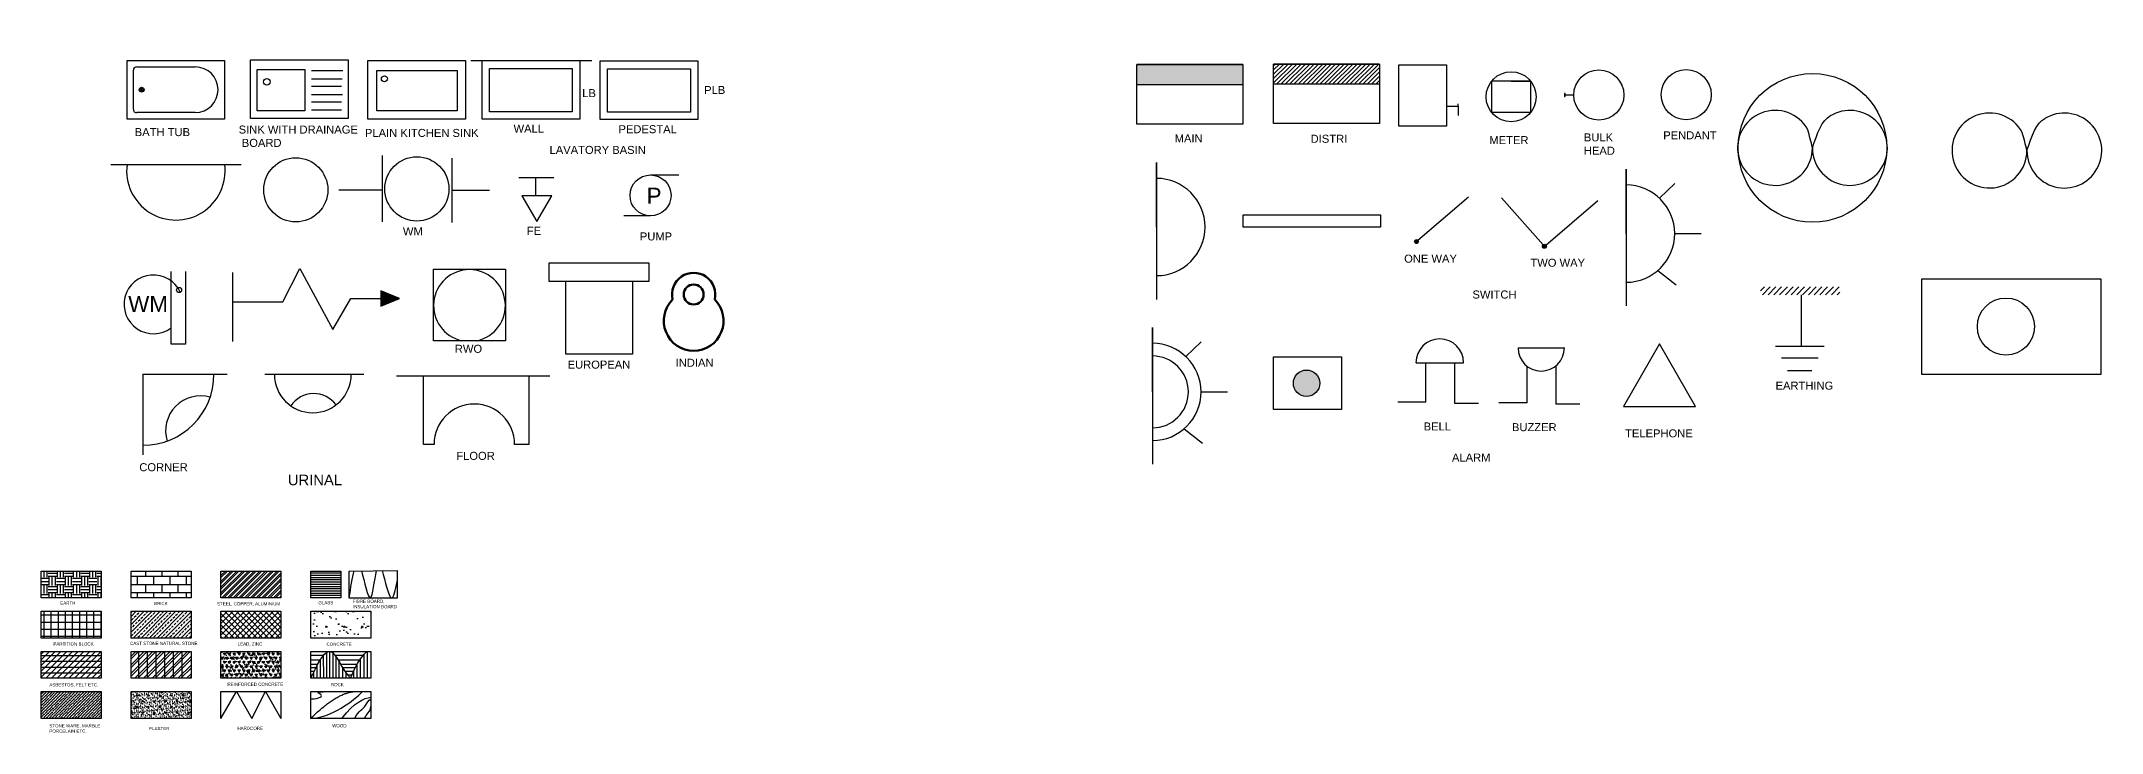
# Model space of a CAD drawing. Header units: millimetres. Extents: x 1287 to 66242, y 1495 to 12287.
# Drawn here: x 1287 to 33483, y 1495 to 12287 of the extents above; entities that cross this region are included whole.
import ezdxf

# ---------------------------------------------------------------- set-up
doc = ezdxf.new("R2010")
doc.units = ezdxf.units.MM
doc.styles.get("Standard").update_dxf_attribs({"font": 'arial.ttf'})

# ---------------------------------------------------------------- blocks, each defined once
blk = doc.blocks.new('Bath Tub - 26 x 60 in.')
for p, q in [((8, -18), (10, -18)), ((9, -17), (9, -19))]:
    blk.add_line(p, q)
blk.add_lwpolyline([(0, -36), (0, 0), (60, 0), (60, -36)], close=True)
for points in [[(4, -30), (4, -6)], [(6, -4), (42, -4)], [(42, -32), (6, -32)]]:
    blk.add_lwpolyline(points)
for radius in [1.5, 1]:
    blk.add_circle((9, -18), radius)
for centre, radius, start, end in [((5.75, -5.75), 1.77, 81.8699, 188.1301), ((42, -18), 14, 270, 90), ((5.75, -30.25), 1.77, 171.8699, 278.1301)]:
    blk.add_arc(centre, radius, start, end)
blk = doc.blocks.new('Ground')
at = {"color": 7}
for p, q in [((-0.1, 0), (0.1, 0)), ((0.075, -0.05), (-0.075, -0.05)), ((-0.05, -0.1), (0.05, -0.1))]:
    blk.add_line(p, q, dxfattribs=at)

msp = doc.modelspace()

# ---------------------------------------------------------------- hatches: boundary and pattern name
h = msp.add_hatch(color=256)
h.dxf.hatch_style = 1
h.paths.add_polyline_path([(20061, 11608), (20061, 11924), (18404, 11924), (18404, 11608)])
h = msp.add_hatch()
h.set_pattern_fill('ANSI31', color=256, scale=15)
h.set_pattern_definition([(45, (4461.34, 0), (-33.67596, 33.67596), [])])
h.paths.add_polyline_path([(22200, 11616), (22200, 11932), (20544, 11932), (20544, 11616)])
h = msp.add_hatch(color=256)
h.dxf.hatch_style = 1
h.paths.add_polyline_path([(25100, 11470), (25091, 11470), (25091, 11423), (25100, 11423)])
h = msp.add_hatch(color=256)
h.dxf.hatch_style = 1
h.paths.add_polyline_path([(22807, 9162, 1), (22745, 9162, 1)])
h = msp.add_hatch(color=256)
h.dxf.hatch_style = 1
h.paths.add_polyline_path([(24805, 9087, 1), (24743, 9087, 1)])
h = msp.add_hatch(color=256)
h.dxf.hatch_style = 1
h.paths.add_polyline_path([(6592, 8392), (6592, 8151), (6888, 8272)])
h = msp.add_hatch()
h.set_pattern_fill('ANSI31', color=256, scale=20)
h.set_pattern_definition([(45, (13496.25, 5321.43), (-44.90128, 44.90128), [])])
h.paths.add_polyline_path([(29390, 8452), (28153, 8452), (28153, 8331), (29390, 8331)])
h = msp.add_hatch(color=256)
h.dxf.hatch_style = 1
h.paths.add_polyline_path([(20852, 6950, 1), (21264, 6950, 1)])
h = msp.add_hatch()
h.set_pattern_fill('EARTH', color=256, scale=20)
h.paths.add_polyline_path([(2224, 4018), (1287, 4018), (1287, 3600), (2224, 3600)])
h = msp.add_hatch()
h.set_pattern_fill('BRICK', color=256, scale=20)
h.paths.add_polyline_path([(3628, 4018), (2692, 4018), (2692, 3600), (3628, 3600)])
h = msp.add_hatch()
h.set_pattern_fill('STEEL', color=256, scale=20)
h.set_pattern_definition([(45, (0, 0), (-44.9013, 44.9013), []), (45, (0, 31.75), (-44.9013, 44.9013), [])])
h.paths.add_polyline_path([(5032, 4018), (4096, 4018), (4096, 3600), (5032, 3600)])
h = msp.add_hatch()
h.set_pattern_fill('_USER', color=256, scale=35, pattern_type=0)
h.set_pattern_definition([(0, (0, 0), (0, 35), [])])
h.paths.add_polyline_path([(5968, 4018), (5500, 4018), (5500, 3600), (5968, 3600)])
h = msp.add_hatch()
h.set_pattern_fill('NET', color=256, scale=35)
h.paths.add_polyline_path([(2224, 3391), (1287, 3391), (1287, 2973), (2224, 2973)])
h = msp.add_hatch()
h.set_pattern_fill('JIS_STN_2.5', color=256, scale=35)
h.paths.add_polyline_path([(3628, 3391), (2692, 3391), (2692, 2973), (3628, 2973)])
h = msp.add_hatch()
h.set_pattern_fill('ANSI37', color=256, scale=20)
h.paths.add_polyline_path([(5032, 3391), (4096, 3391), (4096, 2973), (5032, 2973)])
h = msp.add_hatch()
h.set_pattern_fill('AR-SAND', color=256, scale=5)
h.paths.add_polyline_path([(6436, 3391), (5500, 3391), (5500, 2973), (6436, 2973)])
h = msp.add_hatch()
h.set_pattern_fill('SWAMP', color=256, scale=11)
h.paths.add_polyline_path([(6436, 3391), (5500, 3391), (5500, 2973), (6436, 2973)])
h = msp.add_hatch()
h.set_pattern_fill('ANSI31', color=256, scale=20)
h.paths.add_polyline_path([(2224, 2764), (1287, 2764), (1287, 2347), (2224, 2347)])
h = msp.add_hatch()
h.set_pattern_fill('_USER', color=256, scale=90, pattern_type=0)
h.set_pattern_definition([(0, (0, 0), (0, 90), [])])
h.paths.add_polyline_path([(2224, 2764), (1287, 2764), (1287, 2347), (2224, 2347)])
h = msp.add_hatch()
h.set_pattern_fill('ANSI32', color=256, scale=10)
h.paths.add_polyline_path([(3628, 2764), (2692, 2764), (2692, 2347), (3628, 2347)])
h = msp.add_hatch()
h.set_pattern_fill('AR-SAND', color=256, scale=2)
h.paths.add_polyline_path([(5032, 2764), (4096, 2764), (4096, 2347), (5032, 2347)])
h = msp.add_hatch()
h.set_pattern_fill('TRIANG', color=256, scale=8)
h.paths.add_polyline_path([(5032, 2764), (4096, 2764), (4096, 2347), (5032, 2347)])
h = msp.add_hatch()
h.set_pattern_fill('ANSI36', color=256, scale=10)
h.paths.add_polyline_path([(2224, 2138), (1287, 2138), (1287, 1720), (2224, 1720)])
h = msp.add_hatch()
h.set_pattern_fill('AR-SAND', color=256)
h.paths.add_polyline_path([(3628, 2138), (2692, 2138), (2692, 1720), (3628, 1720)])
h = msp.add_hatch()
h.set_pattern_fill('GRASS', color=256, scale=5)
h.paths.add_polyline_path([(3628, 2138), (2692, 2138), (2692, 1720), (3628, 1720)])

# ---------------------------------------------------------------- linework, layer by layer
for p, q in [((7999, 11988), (9893, 11988)), ((5513, 11833), (6001, 11833)), ((5513, 11701), (5992, 11701)), ((24560, 11663), (23947, 11663)), ((23947, 11663), (23947, 11178)), ((24254, 11663), (24560, 11663)), ((24560, 11178), (24560, 11663)), ((5513, 11584), (5978, 11584)), ((5513, 11457), (5997, 11457)), ((5513, 11340), (5982, 11340)), ((23245, 11273), (23425, 11273)), ((23425, 11273), (23425, 11126)), ((25234, 11448), (25100, 11448)), ((5513, 11218), (5978, 11218)), ((23947, 11178), (24560, 11178)), ((2377, 10363), (4414, 10363)), ((2628, 10363), (4156, 10363)), ((6614, 10502), (6614, 9469)), ((7705, 10462), (7705, 9457)), ((18713, 9388), (18713, 10395)), ((18713, 10395), (18713, 8259)), ((8749, 10159), (9297, 10159)), ((9018, 9876), (9018, 10159)), ((10808, 10200), (11250, 10200)), ((26052, 9285), (26052, 10292)), ((26052, 10292), (26052, 8156)), ((26572, 9838), (26814, 10068)), ((6614, 9963), (5939, 9963)), ((7705, 9963), (8292, 9963)), ((22799, 9182), (23586, 9859)), ((24753, 9110), (24102, 9844)), ((24797, 9107), (25607, 9804)), ((10808, 9561), (10389, 9561)), ((26811, 9285), (27225, 9285)), ((3316, 7562), (3316, 8695)), ((3543, 8695), (3543, 7562)), ((5061, 8221), (5327, 8739)), ((5327, 8739), (5846, 7791)), ((7418, 8730), (8540, 8730)), ((7418, 7613), (7418, 8730)), ((8540, 8730), (8540, 7613)), ((26547, 8710), (26834, 8485)), ((4277, 8676), (4277, 7602)), ((4277, 8221), (5061, 8221)), ((5846, 7791), (6124, 8272)), ((6124, 8272), (6592, 8272)), ((28789, 7531), (28789, 8331)), ((18650, 6815), (18650, 7822)), ((18650, 7822), (18650, 5685)), ((3543, 7562), (3316, 7562)), ((8540, 7613), (7418, 7613)), ((19170, 7367), (19411, 7598)), ((24363, 7501), (25087, 7501)), ((2877, 7090), (4192, 7090)), ((2877, 7090), (2877, 5833)), ((4784, 7090), (6326, 7090)), ((22769, 7270), (23512, 7270)), ((22921, 7270), (23372, 7270)), ((22921, 6657), (22921, 7270)), ((23372, 7270), (23372, 6641)), ((24503, 6645), (24503, 7215)), ((24955, 7221), (24955, 6629)), ((6837, 7066), (9232, 7066)), ((19409, 6815), (19823, 6815)), ((22921, 6657), (22483, 6657)), ((23372, 6641), (23744, 6641)), ((24503, 6645), (24065, 6645)), ((24955, 6629), (25326, 6629)), ((19145, 6239), (19432, 6014)), ((2692, 2764), (3628, 2764)), ((2692, 2347), (2692, 2764)), ((2692, 2764), (2943, 2764)), ((2808, 2764), (2808, 2347)), ((2943, 2764), (2943, 2347)), ((2943, 2764), (3078, 2764)), ((3078, 2764), (3078, 2347)), ((3213, 2764), (3213, 2347)), ((3348, 2764), (3348, 2347)), ((3485, 2764), (3485, 2347)), ((3628, 2764), (3628, 2347)), ((5500, 2706), (5699, 2706)), ((5500, 2634), (5649, 2634)), ((5653, 2347), (5649, 2634)), ((5703, 2347), (5699, 2706)), ((5749, 2347), (5749, 2752)), ((5799, 2347), (5799, 2764)), ((5851, 2347), (5851, 2736)), ((5877, 2706), (6319, 2706)), ((5898, 2347), (5898, 2676)), ((5925, 2634), (6265, 2634)), ((5945, 2347), (5945, 2602)), ((6276, 2347), (6276, 2651)), ((6334, 2347), (6334, 2723)), ((6388, 2347), (6388, 2764)), ((3628, 2347), (2692, 2347)), ((5500, 2568), (5610, 2568)), ((5500, 2516), (5583, 2516)), ((5500, 2454), (5552, 2454)), ((5500, 2401), (5526, 2401)), ((5549, 2347), (5549, 2448)), ((5597, 2347), (5597, 2543)), ((5964, 2568), (6225, 2568)), ((5995, 2516), (6198, 2516)), ((5999, 2347), (5999, 2509)), ((6034, 2454), (6168, 2454)), ((6050, 2347), (6050, 2431)), ((6072, 2401), (6144, 2401)), ((6173, 2347), (6173, 2464)), ((6225, 2347), (6225, 2568)), ((4096, 1720), (4338, 2138)), ((4338, 2138), (4579, 1720)), ((4579, 1720), (4790, 2138)), ((4790, 2138), (5032, 1720))]:
    msp.add_line(p, q)
for points in [[(4559, 11082), (4559, 11996), (6083, 11996), (6083, 11082)], [(6391, 11072), (6391, 11987), (7915, 11987), (7915, 11072)], [(8178, 11073), (8178, 11988), (9702, 11988), (9702, 11073)], [(10023, 11068), (10023, 11983), (11547, 11983), (11547, 11068)], [(18404, 11924), (20061, 11924), (20061, 10995), (18404, 10995)], [(18404, 11924), (20061, 11924), (20061, 11924), (18404, 11924)], [(18404, 11924), (20061, 11924), (20061, 11608), (18404, 11608)], [(20544, 11932), (22200, 11932), (22200, 11003), (20544, 11003)], [(20544, 11932), (22200, 11932), (22200, 11932), (20544, 11932)], [(20544, 11932), (22200, 11932), (22200, 11616), (20544, 11616)], [(22500, 11919), (23245, 11919), (23245, 10962), (22500, 10962)], [(4662, 11847), (5405, 11847), (5405, 11199), (4662, 11199)], [(6532, 11833), (7786, 11833), (7786, 11199), (6532, 11199)], [(8291, 11864), (9586, 11864), (9586, 11186), (8291, 11186)], [(10136, 11859), (11432, 11859), (11432, 11181), (10136, 11181)], [(23422, 11273), (23428, 11273), (23428, 11306), (23422, 11306)], [(25091, 11423), (25100, 11423), (25100, 11470), (25091, 11470)], [(9032, 9472), (9265, 9876), (8799, 9876)], [(20069, 9576), (22216, 9576), (22216, 9388), (20069, 9388)], [(9221, 8543), (10786, 8543), (10786, 8825), (9221, 8825)], [(6888, 8272), (6592, 8392), (6592, 8151)], [(9485, 8543), (10524, 8543), (10524, 7402), (9485, 7402)], [(30674, 8581), (33469, 8581), (33469, 7086), (30674, 7086)], [(26572, 7564), (26009, 6589), (27134, 6589)], [(20543, 7361), (21603, 7361), (21603, 6539), (20543, 6539)], [(1287, 4018), (2224, 4018), (2224, 3600), (1287, 3600)], [(2692, 4018), (3628, 4018), (3628, 3600), (2692, 3600)], [(4096, 4018), (5032, 4018), (5032, 3600), (4096, 3600)], [(5500, 4018), (5968, 4018), (5968, 3600), (5500, 3600)], [(6098, 4019), (6848, 4028), (6848, 3598), (6098, 3598)], [(1287, 3391), (2224, 3391), (2224, 2973), (1287, 2973)], [(2692, 3391), (3628, 3391), (3628, 2973), (2692, 2973)], [(4096, 3391), (5032, 3391), (5032, 2973), (4096, 2973)], [(5500, 3391), (6436, 3391), (6436, 2973), (5500, 2973)], [(1287, 2764), (2224, 2764), (2224, 2347), (1287, 2347)], [(4096, 2764), (5032, 2764), (5032, 2347), (4096, 2347)], [(5500, 2764), (6436, 2764), (6436, 2347), (5500, 2347)], [(1287, 2138), (2224, 2138), (2224, 1720), (1287, 1720)], [(2692, 2138), (3628, 2138), (3628, 1720), (2692, 1720)], [(5500, 2138), (6436, 2138), (6436, 1720), (5500, 1720)]]:
    msp.add_lwpolyline(points, close=True)
for points in [[(7425, 5995), (7259, 5995), (7259, 7066), (8907, 7066), (8907, 5995), (8685, 5995)], [(4096, 1720), (4096, 2138), (5032, 2138), (5032, 1720)]]:
    msp.add_lwpolyline(points)
for centre, radius in [((4813, 11654), 51.7), ((6650, 11701), 46.9), ((24254, 11421), 391), ((25625, 11448), 391), ((26990, 11453), 391), ((28963, 10623), 1161), ((5265, 9968), 501), ((7157, 9983), 501), ((10808, 9881), 320), ((22776, 9162), 31), ((24774, 9087), 31), ((3441, 8405), 39.9), ((31986, 7834), 446), ((21058, 6950), 206)]:
    msp.add_circle(centre, radius)
at = {"lineweight": 106, "ltscale": 2}
msp.add_circle((11482, 8335), 156, dxfattribs=at)
for centre, radius, start, end in [((28378, 10623), 585, 28.6228, 0), ((29548, 10623), 585, 180, 121.5358), ((31728, 10582), 585, 28.6228, 0), ((32898, 10582), 585, 180, 121.5358), ((3392, 10267), 770, 172.8572, 7.1428), ((18713, 9388), 759, 270, 90), ((26052, 9285), 759, 270, 90), ((7979, 8162), 561, 282.3017, 257.6983), ((3041, 8181), 459, 24.1807, 306.8803), ((18650, 6815), 759, 270, 90), ((23140, 7270), 372, 0, 180), ((24725, 7501), 362, 180, 0), ((2877, 7090), 1109, 270, 0), ((5531, 7090), 601, 180, 0), ((18650, 6815), 561, 270, 90), ((5547, 6360), 429, 35.9394, 146.6086), ((3778, 6206), 547, 74.2304, 196.8546), ((8055, 5995), 630, 0, 180)]:
    msp.add_arc(centre, radius, start, end)
for centre, radius, start, end in [((11482, 8335), 338, 346.3911, 193.6089), ((11482, 7924), 467, 134.7276, 45.2724)]:
    msp.add_arc(centre, radius, start, end, dxfattribs=at)
for points, degree in [([(28963, 10623), (29037, 10845), (29111, 11067), (29242, 11122)], 3), ([(32313, 10582), (32388, 10803), (32462, 11025), (32593, 11080)], 3), ([(28963, 10623), (28940, 10719), (28917, 10814), (28891, 10904)], 3), ([(32313, 10582), (32291, 10677), (32268, 10773), (32242, 10862)], 3), ([(6098, 3598), (6124, 3759), (6150, 3920), (6178, 4020)], 3), ([(5500, 2347), (5595, 2546), (5691, 2746), (5778, 2764)], 3), ([(5804, 2764), (5900, 2743), (5986, 2475), (6121, 2347)], 3), ([(6121, 2347), (6188, 2502), (6255, 2657), (6377, 2764)], 3), ([(5500, 1720), (5926, 2138), (6206, 2138)], 2), ([(5500, 1720), (5797, 1720), (6193, 2008), (6305, 2138)], 3), ([(5500, 2024), (5646, 2024), (5735, 2109), (5500, 2138), (5912, 2138)], 3), ([(5986, 1720), (6175, 1967), (6336, 2036), (6436, 2051)], 3), ([(6341, 1720), (6367, 1782), (6436, 1821), (6436, 1906)], 3)]:
    msp.add_open_spline(points, degree=degree)
for points, knots in [([(6290, 4021), (6339, 3864), (6440, 3320), (6494, 3883), (6527, 4024)], [646.591435, 646.591435, 646.591435, 646.591435, 1077.630766, 1466.970251, 1466.970251, 1466.970251, 1466.970251]), ([(6613, 4025), (6661, 3880), (6755, 3409), (6821, 3725), (6848, 3854)], [1750.611191, 1750.611191, 1750.611191, 1750.611191, 2155.678913, 2432.468993, 2432.468993, 2432.468993, 2432.468993]), ([(6187, 1720), (6251, 1849), (6336, 1849), (6396, 2005), (6436, 2019)], [0, 0, 0, 0, 1, 1.469992, 1.469992, 1.469992, 1.469992])]:
    msp.add_open_spline(points, degree=3, knots=knots)

# ---------------------------------------------------------------- block references
for name, p, xscale, yscale, zscale in [('Bath Tub - 26 x 60 in.', (2628, 11988), 25.4, 25.4, 25.4), ('Ground', (28765, 7531), 3810, 3810, 3810)]:
    msp.add_blockref(name, p, dxfattribs=dict(xscale=xscale, yscale=yscale, zscale=zscale))

# ---------------------------------------------------------------- texts
at = {"lineweight": 200, "ltscale": 250, "char_height": 125, "attachment_point": 1}
for s, insert in [('LB', (9741, 11540)), ('PLB', (11646, 11589)), ('WALL', (8668, 10986)), ('PEDESTAL', (10307, 10977)), ('PLAIN KITCHEN SINK', (6346, 10919)), ('LAVATORY BASIN', (9230, 10654))]:
    msp.add_mtext_dynamic_manual_height_columns(s, width=1958.1, gutter_width=12.5, heights=[672], dxfattribs=dict(at, insert=insert))
at = {"lineweight": 200, "ltscale": 150, "attachment_point": 1}
for s, width, heights, insert, char_height in [('SINK WITH DRAINAGE\\P BOARD', 2270.81, [579], (4373, 10972), 125), ('BATH TUB', 1537.56, [0], (2749, 10932), 125), ('MAIN', 901.11, [306], (18998, 10833), 125), ('DISTRI', 901.11, [306], (21122, 10828), 125), ('METER', 901.11, [306], (23914, 10807), 125), ('BULK HEAD', 577.7, [338], (25391, 10850), 125), ('PENDANT', 901.11, [306], (26631, 10882), 125), ('WM', 728.59, [306], (6939, 9384), 125), ('FE', 728.59, [306], (8875, 9391), 125), ('PUMP', 728.59, [306], (10641, 9304), 125), ('ONE WAY', 901.11, [306], (22583, 8957), 125), ('TWO WAY', 901.11, [306], (24556, 8893), 125), ('SWITCH', 901.11, [306], (23650, 8397), 125), ('RWO', 901.11, [306], (7750, 7550), 125), ('EUROPEAN', 901.11, [306], (9512, 7303), 125), ('INDIAN', 901.11, [306], (11200, 7333), 125), ('EARTHING', 604.56, [293], (28386, 6975), 125), ('BELL', 604.56, [293], (22888, 6338), 125), ('BUZZER', 604.56, [293], (24267, 6327), 125), ('TELEPHONE', 604.56, [293], (26035, 6230), 125), ('FLOOR', 901.11, [306], (7773, 5879), 125), ('ALARM', 604.56, [293], (23330, 5853), 125), ('CORNER', 901.11, [306], (2820, 5702), 125), ('URINAL', 901.11, [306], (5142, 5523), 165)]:
    msp.add_mtext_dynamic_manual_height_columns(s, width=width, gutter_width=12.5, heights=heights, dxfattribs=dict(at, insert=insert, char_height=char_height))
at = {"char_height": 250, "attachment_point": 1}
for s, insert in [('P', (10747, 10001)), ('WM', (2647, 8312))]:
    msp.add_mtext(s, dxfattribs=dict(at, insert=insert))
at = {"char_height": 50, "attachment_point": 1}
for s, width, heights, insert in [('EARTH', 936.18, [0], (1585, 3544)), ('GLASS', 936.18, [0], (5619, 3550)), ('FIBRE BOARD, \\PINSULATION BOARD', 1380.74, [149], (6158, 3572)), ('BRICK', 936.18, [0], (3050, 3537)), ('STEEL, COPPER, ALUMINIUM', 1212.62, [135], (4035, 3533)), ('PARTITION BLOCK', 936.18, [0], (1478, 2906)), ('CAST STONE NATURAL STONE', 1071.35, [157], (2676, 2915)), ('LEAD, ZINC', 936.18, [0], (4357, 2906)), (' CONCRETE', 936.18, [0], (5726, 2902)), ('ASBESTOS, FELT ETC.', 936.18, [0], (1415, 2269)), ('REINFORCED CONCRETE', 936.18, [0], (4197, 2277)), ('ROCK', 936.18, [0], (5813, 2271)), ('STONE WARE, MARBLE PORCELAIN ETC.', 936.18, [0], (1415, 1629)), ('WOOD', 936.18, [0], (5834, 1630)), ('PLASTER', 936.18, [0], (2972, 1586)), ('HARDCORE', 936.18, [0], (4353, 1589))]:
    msp.add_mtext_dynamic_manual_height_columns(s, width=width, gutter_width=12.5, heights=heights, dxfattribs=dict(at, insert=insert))

doc.saveas('drawing.dxf')
